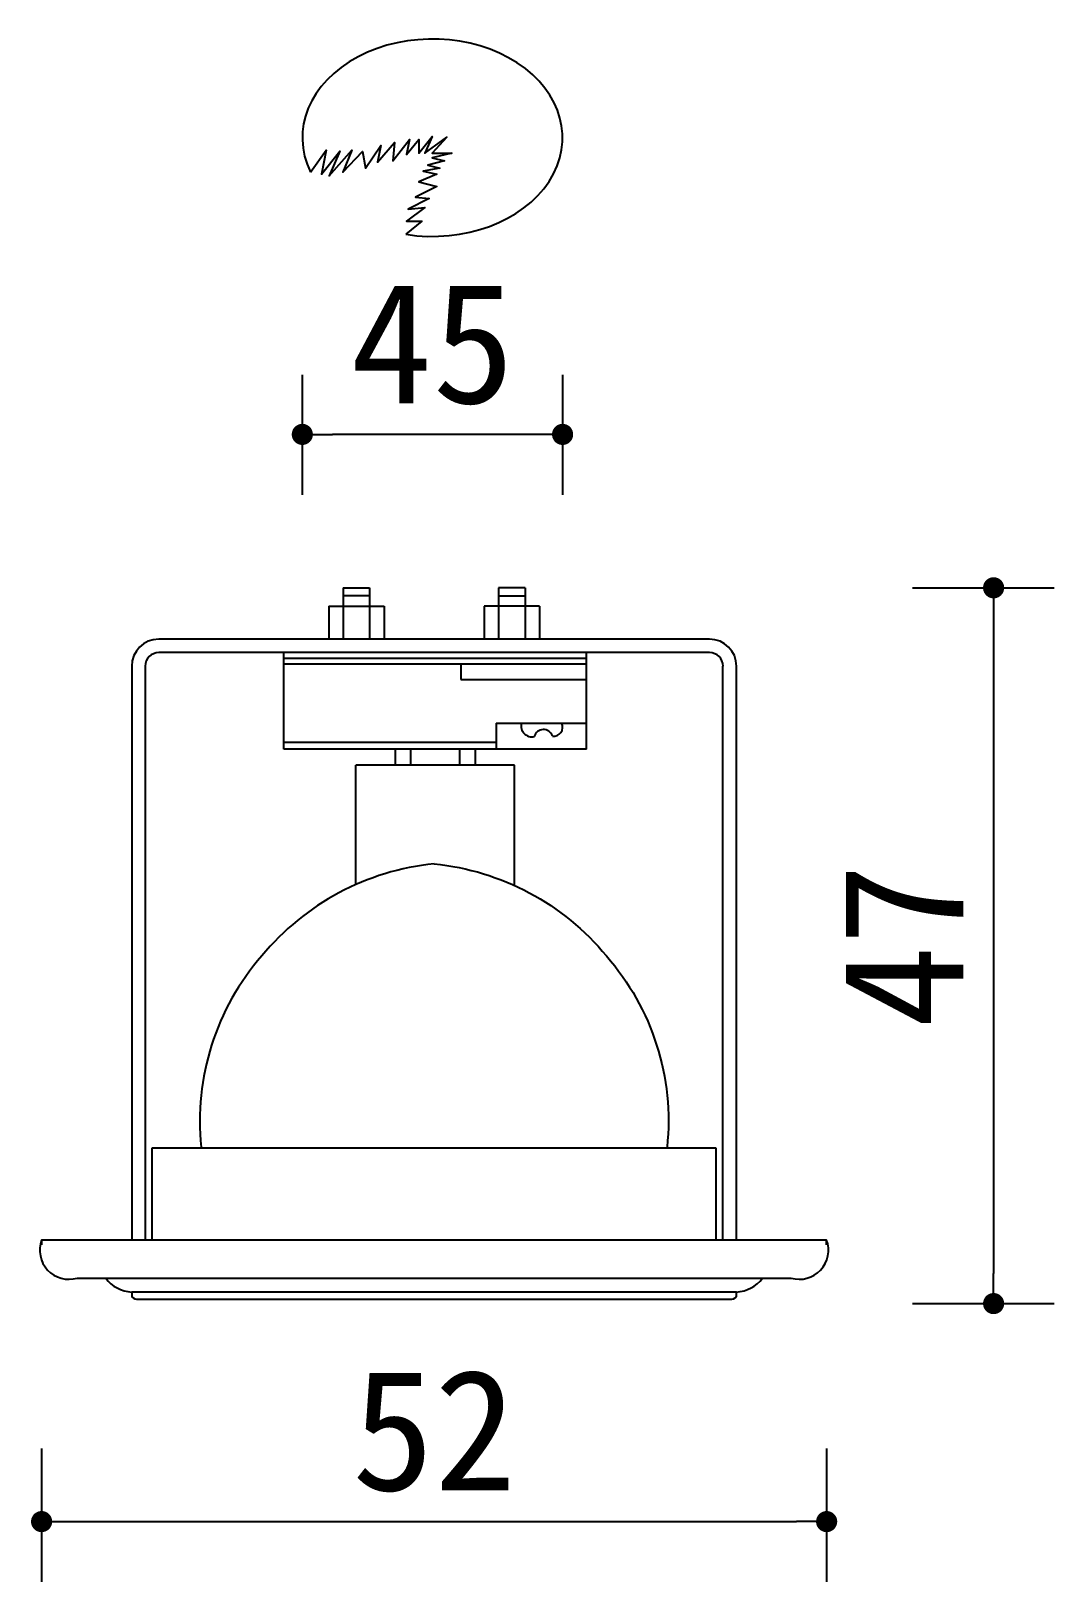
# Model space of a CAD drawing. Extents: x 229 to 297, y 88 to 191.
import ezdxf

# ---------------------------------------------------------------- set-up
doc = ezdxf.new("R2010")
doc.units = 0
doc.header["$MEASUREMENT"] = 0
doc.layers.get('0').update_dxf_attribs({"linetype": 'CONTINUOUS'})
doc.layers.get('DEFPOINTS').update_dxf_attribs({"linetype": 'CONTINUOUS'})
for name, color, linetype in [('3', 3, 'CONTINUOUS'), ('4', 4, 'CONTINUOUS'), ('DIM', 3, 'CONTINUOUS')]:
    doc.layers.add(name, color=color, linetype=linetype)
doc.styles.add('HZ', font='')
doc.styles.get('HZ').set_extended_font_data('仿宋_GB2312')
doc.dimstyles.get("Standard").update_dxf_attribs({"dimtxt": 0.18, "dimasz": 0.18, "dimexe": 0.18, "dimexo": 0.0625, "dimgap": 0.09, "dimtad": 0, "dimtih": 1, "dimtoh": 1, "dimdec": 4, "dimzin": 0, "dimtxsty": 'STANDARD', "dimcen": 0.09, "dimazin": 3, "dimtfac": 1, "dimtdec": 4, "dimtofl": 0, "dimtmove": 0, "dimatfit": 3, "dimtolj": 1, "dimtzin": 0})

# ---------------------------------------------------------------- blocks, each defined once
blk = doc.blocks.new('_DOT')
at = {"color": 0, "linetype": 'BYBLOCK'}
blk.add_line((-0.35, 0), (-1, 0), dxfattribs=at)
at = {"color": 0, "linetype": 'BYBLOCK', "const_width": 0.35}
blk.add_lwpolyline([(-0.175, 0, 1), (0.175, 0, 1)], format="xyb", close=True, dxfattribs=at)
blk = doc.blocks.new('*D5')
at = {"linetype": 'BYBLOCK'}
for p, q in [((229.83, 97.08), (229.83, 88.23)), ((281.83, 97.08), (281.83, 88.23)), ((231.83, 92.23), (279.83, 92.23))]:
    blk.add_line(p, q, dxfattribs=at)
at = {"layer": 'DEFPOINTS', "color": 0, "linetype": 'BYBLOCK'}
for p in [(229.83, 101.08), (281.83, 101.08), (281.83, 92.23)]:
    blk.add_point(p, dxfattribs=at)
at = {"linetype": 'BYBLOCK', "xscale": 2, "yscale": 2, "zscale": 2, "rotation": 180}
blk.add_blockref('_DOT', (229.83, 92.23), dxfattribs=at)
at = {"linetype": 'BYBLOCK', "xscale": 2, "yscale": 2, "zscale": 2}
blk.add_blockref('_DOT', (281.83, 92.23), dxfattribs=at)
at = {"color": 0, "linetype": 'BYBLOCK', "insert": (255.83, 98.23), "char_height": 8, "attachment_point": 5, "style": 'HZ'}
blk.add_mtext('\\A1;52', dxfattribs=at)
blk = doc.blocks.new('*D6')
at = {"linetype": 'BYBLOCK'}
for p, q in [((247.1, 168.19), (247.1, 160.24)), ((264.34, 168.19), (264.34, 160.24)), ((262.34, 164.24), (249.1, 164.24))]:
    blk.add_line(p, q, dxfattribs=at)
at = {"layer": 'DEFPOINTS', "color": 0, "linetype": 'BYBLOCK'}
for p in [(247.1, 172.19), (264.34, 172.19), (247.1, 164.24)]:
    blk.add_point(p, dxfattribs=at)
at = {"linetype": 'BYBLOCK', "xscale": 2, "yscale": 2, "zscale": 2, "rotation": 180}
blk.add_blockref('_DOT', (247.1, 164.24), dxfattribs=at)
at = {"linetype": 'BYBLOCK', "xscale": 2, "yscale": 2, "zscale": 2}
blk.add_blockref('_DOT', (264.34, 164.24), dxfattribs=at)
at = {"color": 0, "linetype": 'BYBLOCK', "insert": (255.72, 170.24), "char_height": 8, "attachment_point": 5, "style": 'HZ'}
blk.add_mtext('\\A1;45', dxfattribs=at)
blk = doc.blocks.new('*D4')
at = {"linetype": 'BYBLOCK'}
for p, q in [((287.51, 154.08), (296.89, 154.08)), ((292.89, 152.08), (292.89, 108.67)), ((287.51, 106.67), (296.89, 106.67))]:
    blk.add_line(p, q, dxfattribs=at)
at = {"layer": 'DEFPOINTS', "color": 0, "linetype": 'BYBLOCK'}
for p in [(283.51, 154.08), (283.51, 106.67), (292.89, 106.67)]:
    blk.add_point(p, dxfattribs=at)
at = {"linetype": 'BYBLOCK', "xscale": 2, "yscale": 2, "zscale": 2}
for p, rotation in [((292.89, 154.08), 90), ((292.89, 106.67), 270)]:
    blk.add_blockref('_DOT', p, dxfattribs=dict(at, rotation=rotation))
at = {"color": 0, "linetype": 'BYBLOCK', "insert": (286.89, 130.38), "char_height": 8, "attachment_point": 5, "rotation": 90, "style": 'HZ'}
blk.add_mtext('\\A1;47', dxfattribs=at)

msp = doc.modelspace()

# ---------------------------------------------------------------- linework, layer by layer
at = {"layer": '3'}
for p, q in [((251.56, 153.54), (249.81, 153.54)), ((260.09, 153.54), (261.85, 153.54)), ((274.07, 149.79), (237.59, 149.79)), ((245.87, 149.42), (265.93, 149.42)), ((236.7, 148.89), (236.7, 110.88)), ((274.96, 110.88), (274.96, 148.89)), ((245.87, 143.85), (259.95, 143.85))]:
    msp.add_line(p, q, dxfattribs=at)
for points in [[(247.64, 181.61), (248.68, 183.07), (248.38, 181.47), (249.58, 183.01), (248.88, 181.37), (250.39, 183.07), (249.79, 181.6), (251.09, 182.97), (251.29, 181.87), (252.3, 183.37), (252.09, 182.27), (253.2, 183.58), (253.1, 182.37), (254.2, 183.78), (254, 182.77), (254.81, 183.78), (254.81, 182.87), (255.71, 183.98), (255.21, 182.87), (256.68, 183.93), (256.68, 183.93), (255.71, 182.87), (257.01, 182.87), (255.71, 182.57), (256.51, 182.37), (255.41, 182.07), (256.21, 181.87), (255.11, 181.67), (256.01, 181.47), (254.81, 180.97), (256.01, 180.67), (254.6, 179.96), (255.51, 179.86), (254.1, 179.16), (255.21, 179.26), (254, 178.36), (255.01, 178.36), (253.95, 177.5)], [(235.8, 107.44), (275.86, 107.44)]]:
    msp.add_lwpolyline(points, dxfattribs=at)
for centre, radius, start, end in [((237.59, 148.89), 0.895, 90, 180), ((274.07, 148.89), 0.895, 360, 90), ((262.31, 144.92), 0.713, 164.3634, 283.1487), ((263.76, 144.84), 0.586, 260.487, 27.4034), ((263.07, 144.07), 0.624, 18.394, 165.2975)]:
    msp.add_arc(centre, radius, start, end, dxfattribs=at)
msp.add_ellipse((255.72, 183.89), major_axis=(8.62, 0), ratio=0.758153, start_param=4.506112, end_param=9.781472, dxfattribs=at)
at = {"layer": '4'}
for p, q in [((249.81, 154.08), (251.56, 154.08)), ((249.81, 154.08), (249.81, 150.68)), ((251.56, 154.08), (251.56, 150.68)), ((260.09, 154.08), (260.09, 150.68)), ((261.85, 154.08), (260.09, 154.08)), ((261.85, 154.08), (261.85, 150.68)), ((248.86, 152.86), (248.86, 150.68)), ((248.86, 152.86), (252.51, 152.86)), ((252.51, 152.86), (252.51, 150.68)), ((259.15, 152.86), (259.15, 150.68)), ((262.8, 152.86), (259.15, 152.86)), ((262.8, 152.86), (262.8, 150.68)), ((274.07, 150.68), (237.59, 150.68)), ((245.87, 143.4), (245.87, 149.79)), ((265.93, 149.03), (245.87, 149.03)), ((257.61, 149.03), (257.61, 148)), ((265.93, 143.4), (265.93, 149.79)), ((235.8, 148.89), (235.8, 110.88)), ((257.61, 148), (265.93, 148)), ((275.86, 110.88), (275.86, 148.89)), ((259.95, 145.11), (259.95, 143.4)), ((259.95, 145.11), (265.93, 145.11)), ((265.93, 143.4), (245.87, 143.4)), ((253.25, 143.4), (253.25, 142.34)), ((254.27, 143.4), (254.27, 142.34)), ((257.52, 143.4), (257.52, 142.34)), ((258.54, 143.4), (258.54, 142.34)), ((261.15, 142.34), (250.64, 142.34)), ((250.64, 134.43), (250.64, 142.34)), ((261.15, 134.37), (261.15, 142.34))]:
    msp.add_line(p, q, dxfattribs=at)
for points in [[(255.83, 135.8, 0.197218), (244.42, 129.7, 0.208421), (240.4, 117.03)], [(255.83, 135.8, -0.197218), (267.24, 129.7, -0.208421), (271.26, 117.03)], [(235.8, 107.44), (235.8, 107.12, 0.242021), (236.25, 106.97), (275.41, 106.97, 0.349873), (275.86, 107.16), (275.86, 107.44)]]:
    msp.add_lwpolyline(points, format="xyb", dxfattribs=at)
for points in [[(274.51, 116.97), (237.14, 116.97)], [(237.14, 116.97), (237.14, 110.88)], [(274.51, 110.88), (274.51, 116.97)], [(281.83, 110.57), (281.83, 110.88), (229.83, 110.88), (229.83, 110.57)], [(232.18, 108.36), (279.48, 108.36)]]:
    msp.add_lwpolyline(points, dxfattribs=at)
for centre, radius, start, end in [((237.59, 148.89), 1.79, 90, 180), ((274.07, 148.89), 1.79, 360, 90), ((231.64, 110.21), 1.93, 159.7802, 286.3969), ((280.02, 110.21), 1.93, 253.6031, 20.2198), ((235.93, 109.74), 2.31, 216.8283, 266.7799), ((275.73, 109.74), 2.31, 273.2201, 323.1717)]:
    msp.add_arc(centre, radius, start, end, dxfattribs=at)

# ---------------------------------------------------------------- dimensions: what is measured, and where the dimension line sits
at = {"layer": '3'}
dim = msp.add_linear_dim(base=(292.89, 106.67), p1=(283.51, 154.08), p2=(283.51, 106.67), angle=90, text='47', dimstyle='STANDARD', override={"dimscale": 4, "dimtxt": 2, "dimasz": 0.5, "dimexe": 1, "dimexo": 1, "dimgap": 0.5, "dimtad": 1, "dimtih": 0, "dimtoh": 0, "dimdec": 0, "dimtxsty": 'HZ', "dimblk1": 'DOT', "dimblk2": 'DOT', "dimsah": 1, "dimcen": 0, "dimclrd": 256, "dimclre": 256, "dimtfac": 0.5, "dimtdec": 0, "dimtofl": 1}, dxfattribs=at)
dim.commit()
dim.dimension.update_dxf_attribs({"geometry": '*D4', "text_midpoint": (286.89, 130.38)})
dim = msp.add_linear_dim(base=(281.83, 92.23), p1=(229.83, 101.08), p2=(281.83, 101.08), text='52', dimstyle='STANDARD', override={"dimscale": 4, "dimtxt": 2, "dimasz": 0.5, "dimexe": 1, "dimexo": 1, "dimgap": 0.5, "dimtad": 1, "dimtih": 0, "dimtoh": 0, "dimdec": 0, "dimtxsty": 'HZ', "dimblk1": 'DOT', "dimblk2": 'DOT', "dimsah": 1, "dimcen": 0, "dimclrd": 256, "dimclre": 256, "dimtfac": 0.5, "dimtdec": 0, "dimtofl": 1}, dxfattribs=at)
dim.commit()
dim.dimension.update_dxf_attribs({"geometry": '*D5', "text_midpoint": (255.83, 98.23)})
at = {"layer": 'DIM'}
dim = msp.add_linear_dim(base=(247.1, 164.24), p1=(264.34, 172.19), p2=(247.1, 172.19), text='45', dimstyle='STANDARD', override={"dimscale": 4, "dimtxt": 2, "dimasz": 0.5, "dimexe": 1, "dimexo": 1, "dimgap": 0.5, "dimtad": 1, "dimtih": 0, "dimtoh": 0, "dimdec": 0, "dimtxsty": 'HZ', "dimblk1": 'DOT', "dimblk2": 'DOT', "dimsah": 1, "dimcen": 0, "dimclrd": 256, "dimclre": 256, "dimtfac": 0.5, "dimtdec": 0, "dimtofl": 1}, dxfattribs=at)
dim.commit()
dim.dimension.update_dxf_attribs({"geometry": '*D6', "text_midpoint": (255.72, 170.24)})

doc.saveas('drawing.dxf')
